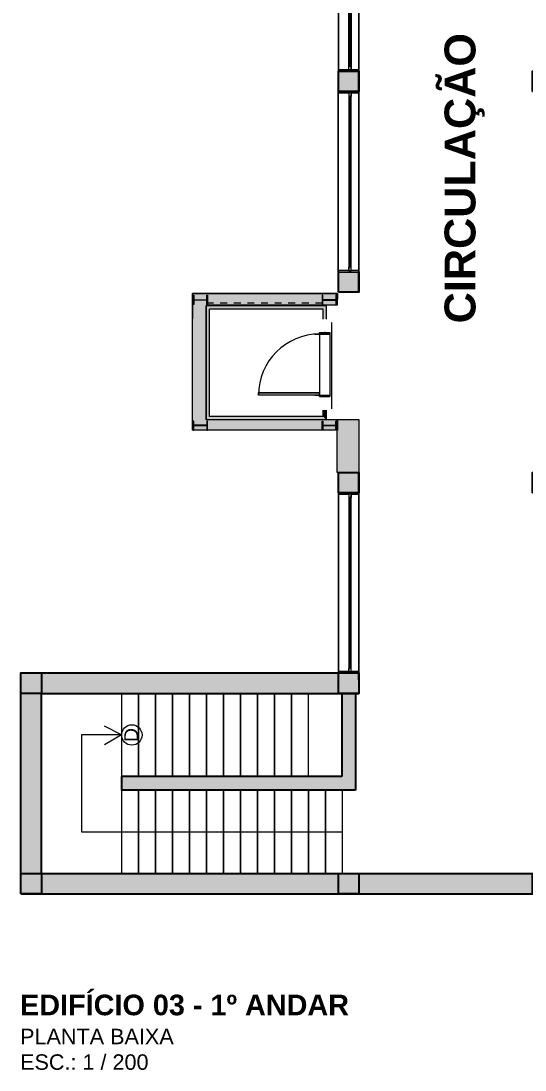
# Model space of a CAD drawing. Header units: metres. Extents: x 512 to 829, y -209 to 245.
# Drawn here: x 782.14 to 789.55, y -48.03 to -32.6 of the extents above; entities that cross this region are included whole.
import ezdxf

# ---------------------------------------------------------------- set-up
doc = ezdxf.new("R2010")
doc.units = ezdxf.units.M
doc.header["$LTSCALE"] = 0.508
doc.set_wipeout_variables(frame=1)
doc.header["$PDSIZE"] = -2
doc.linetypes.add('STYLE_01', pattern=[0.073819, 0.049213, -0.024606])
for name, color, linetype, lineweight in [('CONTORNO', 7, 'Continuous', 15), ('COVID-ADESIVO ELEVADOR', 90, 'Continuous', 5), ('None', 7, 'Continuous', 5), ('NãoImprimir', 7, 'Continuous', 5), ('Peitoris', 2, 'Continuous', 5), ('ROTADEF', 253, 'Continuous', 15), ('Telhado-Princ', 7, 'Continuous', 5)]:
    doc.layers.add(name, color=color, linetype=linetype, lineweight=lineweight)
doc.styles.add('Arial', font='arial.ttf')
doc.styles.add('Arial (bold)', font='arialbd.ttf')

# ---------------------------------------------------------------- blocks, each defined once
blk = doc.blocks.new('Grupo-3393')
at = {"color": 7, "linetype": 'Continuous', "lineweight": 5}
for points in [[(-1.325, 0.15), (-1.30595, 0.15), (-1.30595, -0.15), (-1.325, -0.15)], [(1.30595, 0.15), (1.325, 0.15), (1.325, -0.15), (1.30595, -0.15)]]:
    blk.add_wipeout(points, dxfattribs=at).dxf.layer = 'None'
at = {"layer": 'None', "color": 7, "linetype": 'Continuous', "lineweight": 5}
for points in [[(-1.325, 0.15), (-1.30595, 0.15), (-1.30595, -0.15), (-1.325, -0.15)], [(1.30595, 0.15), (1.325, 0.15), (1.325, -0.15), (1.30595, -0.15)]]:
    blk.add_lwpolyline(points, close=True, dxfattribs=at)
blk = doc.blocks.new('Grupo-3394')
at = {"layer": 'None', "color": 7}
blk.add_blockref('Grupo-3393', (0, 0), dxfattribs=at)
at = {"layer": 'None', "color": 7, "linetype": 'Continuous', "lineweight": 5}
for p, q in [((-1.325, 0.15), (-1.30595, 0.15)), ((-1.30595, 0.15), (-1.30595, -0.15)), ((1.325, 0.15), (1.30595, 0.15)), ((1.30595, 0.15), (1.30595, -0.15)), ((-1.325, -0.15), (-1.30595, -0.15)), ((1.325, -0.15), (1.30595, -0.15))]:
    blk.add_line(p, q, dxfattribs=at)
blk = doc.blocks.new('Grupo-3395')
at = {"layer": 'None', "color": 7, "linetype": 'Continuous', "lineweight": 5}
for p, q in [((-1.30595, 0.034925), (-1.30595, 0)), ((1.30595, 0.034925), (1.30595, 0))]:
    blk.add_line(p, q, dxfattribs=at)
blk = doc.blocks.new('Grupo-3396')
at = {"color": 7, "linetype": 'Continuous', "lineweight": 5}
for points in [[(-1.30595, 0.034925), (-1.25515, 0.034925), (-1.25515, 0), (-1.30595, 0)], [(1.25515, 0.034925), (1.30595, 0.034925), (1.30595, 0), (1.25515, 0)]]:
    blk.add_wipeout(points, dxfattribs=at).dxf.layer = 'None'
at = {"layer": 'None', "color": 7, "linetype": 'Continuous', "lineweight": 5}
for points in [[(-1.30595, 0.034925), (-1.25515, 0.034925), (-1.25515, 0), (-1.30595, 0)], [(1.25515, 0.034925), (1.30595, 0.034925), (1.30595, 0), (1.25515, 0)]]:
    blk.add_lwpolyline(points, close=True, dxfattribs=at)
blk = doc.blocks.new('Grupo-3397')
at = {"layer": 'None', "color": 7}
blk.add_blockref('Grupo-3395', (0, 0), dxfattribs=at)
at = {"color": 7, "linetype": 'Continuous', "lineweight": 5}
blk.add_wipeout([(-1.25515, 0.034925), (1.25515, 0.034925), (1.25515, 0), (-1.25515, 0)], dxfattribs=at).dxf.layer = 'None'
at = {"layer": 'None', "color": 7, "linetype": 'Continuous', "lineweight": 5}
blk.add_lwpolyline([(-1.25515, 0.034925), (1.25515, 0.034925), (1.25515, 0), (-1.25515, 0)], close=True, dxfattribs=at)
at = {"layer": 'None', "color": 7}
blk.add_blockref('Grupo-3396', (0, 0), dxfattribs=at)
at = {"layer": 'None', "color": 7, "linetype": 'Continuous', "lineweight": 5}
for p, q in [((-1.30595, 0.034925), (-1.25515, 0.034925)), ((-1.30595, 0), (-1.25515, 0)), ((-1.25515, 0.034925), (-1.25515, 0)), ((1.30595, 0.034925), (1.25515, 0.034925)), ((1.25515, 0.034925), (1.25515, 0)), ((1.30595, 0), (1.25515, 0))]:
    blk.add_line(p, q, dxfattribs=at)
blk = doc.blocks.new('Grupo-3398')
at = {"color": 7, "linetype": 'Continuous', "lineweight": 9}
blk.add_wipeout([(-1.255, 0.018), (1.255, 0.018), (1.255, 0.017), (-1.255, 0.017)], dxfattribs=at).dxf.layer = 'None'
blk = doc.blocks.new('Grupo-3399')
at = {"layer": 'None', "color": 7}
blk.add_blockref('Grupo-3398', (0, 0), dxfattribs=at)
at = {"layer": 'None', "color": 7, "linetype": 'Continuous', "lineweight": 25}
for p, q in [((-1.255, 0.018), (1.255, 0.018)), ((-1.255, 0.017), (1.255, 0.017))]:
    blk.add_line(p, q, dxfattribs=at)
blk = doc.blocks.new('Grupo-3400')
at = {"layer": 'None', "color": 7, "linetype": 'Continuous', "lineweight": 20}
for p, q in [((1.325, 0.15), (-1.325, 0.15)), ((1.325, -0.15), (-1.325, -0.15))]:
    blk.add_line(p, q, dxfattribs=at)
blk = doc.blocks.new('Window (2D)-296')
at = {"color": 7, "linetype": 'Continuous', "lineweight": 5}
blk.add_wipeout([(-1.325, 0.15), (1.325, 0.15), (1.325, -0.15), (-1.325, -0.15)], dxfattribs=at).dxf.layer = 'None'
at = {"layer": 'None', "color": 7}
blk.add_blockref('Grupo-3394', (0, 0), dxfattribs=at)
at = {"layer": 'None', "color": 7, "linetype": 'Continuous', "lineweight": 5}
for p, q in [((-1.325, 0.15), (1.325, 0.15)), ((-1.325, -0.15), (1.325, -0.15))]:
    blk.add_line(p, q, dxfattribs=at)
at = {"layer": 'NãoImprimir', "linetype": 'Continuous'}
for p in [(-1.325, 0), (1.325, 0)]:
    blk.add_point(p, dxfattribs=at)
at = {"layer": 'Peitoris'}
blk.add_blockref('Grupo-3397', (0, 0), dxfattribs=at)
blk.add_blockref('Grupo-3399', (0, 0), dxfattribs=at)
at = {"layer": 'Telhado-Princ'}
blk.add_blockref('Grupo-3400', (0, 0), dxfattribs=at)
blk = doc.blocks.new('Grupo-3433')
at = {"color": 7, "linetype": 'Continuous', "lineweight": 5}
for points in [[(-1.325, 0.15), (-1.30595, 0.15), (-1.30595, -0.15), (-1.325, -0.15)], [(1.30595, 0.15), (1.325, 0.15), (1.325, -0.15), (1.30595, -0.15)]]:
    blk.add_wipeout(points, dxfattribs=at).dxf.layer = 'None'
at = {"layer": 'None', "color": 7, "linetype": 'Continuous', "lineweight": 5}
for points in [[(-1.325, 0.15), (-1.30595, 0.15), (-1.30595, -0.15), (-1.325, -0.15)], [(1.30595, 0.15), (1.325, 0.15), (1.325, -0.15), (1.30595, -0.15)]]:
    blk.add_lwpolyline(points, close=True, dxfattribs=at)
blk = doc.blocks.new('Grupo-3434')
at = {"layer": 'None', "color": 7}
blk.add_blockref('Grupo-3433', (0, 0), dxfattribs=at)
at = {"layer": 'None', "color": 7, "linetype": 'Continuous', "lineweight": 5}
for p, q in [((-1.325, 0.15), (-1.30595, 0.15)), ((-1.30595, 0.15), (-1.30595, -0.15)), ((1.325, 0.15), (1.30595, 0.15)), ((1.30595, 0.15), (1.30595, -0.15)), ((-1.325, -0.15), (-1.30595, -0.15)), ((1.325, -0.15), (1.30595, -0.15))]:
    blk.add_line(p, q, dxfattribs=at)
blk = doc.blocks.new('Grupo-3435')
at = {"layer": 'None', "color": 7, "linetype": 'Continuous', "lineweight": 5}
for p, q in [((-1.30595, 0.034925), (-1.30595, 0)), ((1.30595, 0.034925), (1.30595, 0))]:
    blk.add_line(p, q, dxfattribs=at)
blk = doc.blocks.new('Grupo-3436')
at = {"color": 7, "linetype": 'Continuous', "lineweight": 5}
for points in [[(-1.30595, 0.034925), (-1.25515, 0.034925), (-1.25515, 0), (-1.30595, 0)], [(1.25515, 0.034925), (1.30595, 0.034925), (1.30595, 0), (1.25515, 0)]]:
    blk.add_wipeout(points, dxfattribs=at).dxf.layer = 'None'
at = {"layer": 'None', "color": 7, "linetype": 'Continuous', "lineweight": 5}
for points in [[(-1.30595, 0.034925), (-1.25515, 0.034925), (-1.25515, 0), (-1.30595, 0)], [(1.25515, 0.034925), (1.30595, 0.034925), (1.30595, 0), (1.25515, 0)]]:
    blk.add_lwpolyline(points, close=True, dxfattribs=at)
blk = doc.blocks.new('Grupo-3437')
at = {"layer": 'None', "color": 7}
blk.add_blockref('Grupo-3435', (0, 0), dxfattribs=at)
at = {"color": 7, "linetype": 'Continuous', "lineweight": 5}
blk.add_wipeout([(-1.25515, 0.034925), (1.25515, 0.034925), (1.25515, 0), (-1.25515, 0)], dxfattribs=at).dxf.layer = 'None'
at = {"layer": 'None', "color": 7, "linetype": 'Continuous', "lineweight": 5}
blk.add_lwpolyline([(-1.25515, 0.034925), (1.25515, 0.034925), (1.25515, 0), (-1.25515, 0)], close=True, dxfattribs=at)
at = {"layer": 'None', "color": 7}
blk.add_blockref('Grupo-3436', (0, 0), dxfattribs=at)
at = {"layer": 'None', "color": 7, "linetype": 'Continuous', "lineweight": 5}
for p, q in [((-1.30595, 0.034925), (-1.25515, 0.034925)), ((-1.30595, 0), (-1.25515, 0)), ((-1.25515, 0.034925), (-1.25515, 0)), ((1.30595, 0.034925), (1.25515, 0.034925)), ((1.25515, 0.034925), (1.25515, 0)), ((1.30595, 0), (1.25515, 0))]:
    blk.add_line(p, q, dxfattribs=at)
blk = doc.blocks.new('Grupo-3438')
at = {"color": 7, "linetype": 'Continuous', "lineweight": 9}
blk.add_wipeout([(-1.255, 0.018), (1.255, 0.018), (1.255, 0.017), (-1.255, 0.017)], dxfattribs=at).dxf.layer = 'None'
blk = doc.blocks.new('Grupo-3439')
at = {"layer": 'None', "color": 7}
blk.add_blockref('Grupo-3438', (0, 0), dxfattribs=at)
at = {"layer": 'None', "color": 7, "linetype": 'Continuous', "lineweight": 25}
for p, q in [((-1.255, 0.018), (1.255, 0.018)), ((-1.255, 0.017), (1.255, 0.017))]:
    blk.add_line(p, q, dxfattribs=at)
blk = doc.blocks.new('Grupo-3440')
at = {"layer": 'None', "color": 7, "linetype": 'Continuous', "lineweight": 20}
for p, q in [((1.325, 0.15), (-1.325, 0.15)), ((1.325, -0.15), (-1.325, -0.15))]:
    blk.add_line(p, q, dxfattribs=at)
blk = doc.blocks.new('Window (2D)-301')
at = {"color": 7, "linetype": 'Continuous', "lineweight": 5}
blk.add_wipeout([(-1.325, 0.15), (1.325, 0.15), (1.325, -0.15), (-1.325, -0.15)], dxfattribs=at).dxf.layer = 'None'
at = {"layer": 'None', "color": 7}
blk.add_blockref('Grupo-3434', (0, 0), dxfattribs=at)
at = {"layer": 'None', "color": 7, "linetype": 'Continuous', "lineweight": 5}
for p, q in [((-1.325, 0.15), (1.325, 0.15)), ((-1.325, -0.15), (1.325, -0.15))]:
    blk.add_line(p, q, dxfattribs=at)
at = {"layer": 'NãoImprimir', "linetype": 'Continuous'}
for p in [(-1.325, 0), (1.325, 0)]:
    blk.add_point(p, dxfattribs=at)
at = {"layer": 'Peitoris'}
blk.add_blockref('Grupo-3437', (0, 0), dxfattribs=at)
blk.add_blockref('Grupo-3439', (0, 0), dxfattribs=at)
at = {"layer": 'Telhado-Princ'}
blk.add_blockref('Grupo-3440', (0, 0), dxfattribs=at)
blk = doc.blocks.new('Grupo-3580')
at = {"layer": 'None', "linetype": 'Continuous', "lineweight": 0}
for points in [[(70.725, 65), (70.725, 65.3), (71.025, 65.3), (71.025, 65)], [(73.575, 65), (73.575, 65.3), (73.875, 65.3), (73.875, 65)], [(80.95, 65), (80.95, 65.3), (81.25, 65.3), (81.25, 65)]]:
    blk.add_hatch(color=255, dxfattribs=at).paths.add_polyline_path(points)
at = {"layer": 'None', "color": 7, "linetype": 'Continuous', "lineweight": 25}
for points in [[(70.725, 65), (70.725, 65.3), (71.025, 65.3), (71.025, 65)], [(73.575, 65), (73.575, 65.3), (73.875, 65.3), (73.875, 65)], [(80.95, 65), (80.95, 65.3), (81.25, 65.3), (81.25, 65)]]:
    blk.add_lwpolyline(points, close=True, dxfattribs=at)
blk = doc.blocks.new('Grupo-3581')
at = {"layer": 'None', "linetype": 'Continuous', "lineweight": 0}
for points in [[(70.725, 59.1), (70.725, 59.4), (71.025, 59.4), (71.025, 59.1)], [(73.575, 59.1), (73.575, 59.4), (73.875, 59.4), (73.875, 59.1)], [(80.95, 59.1), (80.95, 59.4), (81.25, 59.4), (81.25, 59.1)]]:
    blk.add_hatch(color=255, dxfattribs=at).paths.add_polyline_path(points)
at = {"layer": 'None', "color": 7, "linetype": 'Continuous', "lineweight": 25}
for points in [[(70.725, 59.1), (70.725, 59.4), (71.025, 59.4), (71.025, 59.1)], [(73.575, 59.1), (73.575, 59.4), (73.875, 59.4), (73.875, 59.1)], [(80.95, 59.1), (80.95, 59.4), (81.25, 59.4), (81.25, 59.1)]]:
    blk.add_lwpolyline(points, close=True, dxfattribs=at)
blk = doc.blocks.new('Grupo-3582')
at = {"layer": 'None', "linetype": 'Continuous', "lineweight": 0}
for points in [[(66.055, 53.2), (66.055, 53.5), (66.355, 53.5), (66.355, 53.2)], [(70.725, 53.2), (70.725, 53.5), (71.025, 53.5), (71.025, 53.2)], [(73.575, 53.2), (73.575, 53.5), (73.875, 53.5), (73.875, 53.2)], [(79.025, 53.2), (79.025, 53.5), (79.325, 53.5), (79.325, 53.2)]]:
    blk.add_hatch(color=255, dxfattribs=at).paths.add_polyline_path(points)
at = {"layer": 'None', "color": 7, "linetype": 'Continuous', "lineweight": 25}
for points in [[(66.055, 53.2), (66.055, 53.5), (66.355, 53.5), (66.355, 53.2)], [(70.725, 53.2), (70.725, 53.5), (71.025, 53.5), (71.025, 53.2)], [(73.575, 53.2), (73.575, 53.5), (73.875, 53.5), (73.875, 53.2)], [(79.025, 53.2), (79.025, 53.5), (79.325, 53.5), (79.325, 53.2)]]:
    blk.add_lwpolyline(points, close=True, dxfattribs=at)
blk = doc.blocks.new('Grupo-3583')
at = {"layer": 'None', "linetype": 'Continuous', "lineweight": 0}
for points in [[(66.055, 56.15), (66.055, 56.45), (66.355, 56.45), (66.355, 56.15)], [(70.725, 56.15), (70.725, 56.45), (71.025, 56.45), (71.025, 56.15)], [(79.025, 56.15), (79.025, 56.45), (79.325, 56.45), (79.325, 56.15)], [(80.95, 56.15), (80.95, 56.45), (81.25, 56.45), (81.25, 56.15)]]:
    blk.add_hatch(color=255, dxfattribs=at).paths.add_polyline_path(points)
at = {"layer": 'None', "color": 7, "linetype": 'Continuous', "lineweight": 25}
for points in [[(66.055, 56.15), (66.055, 56.45), (66.355, 56.45), (66.355, 56.15)], [(70.725, 56.15), (70.725, 56.45), (71.025, 56.45), (71.025, 56.15)], [(79.025, 56.15), (79.025, 56.45), (79.325, 56.45), (79.325, 56.15)], [(80.95, 56.15), (80.95, 56.45), (81.25, 56.45), (81.25, 56.15)]]:
    blk.add_lwpolyline(points, close=True, dxfattribs=at)
blk = doc.blocks.new('Grupo-3587')
at = {"layer": 'None', "linetype": 'Continuous', "lineweight": 0}
for points in [[(70.725, 62.05), (70.725, 62.35), (71.025, 62.35), (71.025, 62.05)], [(80.95, 62.05), (80.95, 62.35), (81.25, 62.35), (81.25, 62.05)]]:
    blk.add_hatch(color=255, dxfattribs=at).paths.add_polyline_path(points)
at = {"layer": 'None', "color": 7, "linetype": 'Continuous', "lineweight": 25}
for points in [[(70.725, 62.05), (70.725, 62.35), (71.025, 62.35), (71.025, 62.05)], [(80.95, 62.05), (80.95, 62.35), (81.25, 62.35), (81.25, 62.05)]]:
    blk.add_lwpolyline(points, close=True, dxfattribs=at)
blk = doc.blocks.new('Grupo-3588')
at = {"color": 7, "linetype": 'Continuous', "lineweight": 5}
for points in [[(-1.325, 0.15), (-1.30595, 0.15), (-1.30595, -0.15), (-1.325, -0.15)], [(1.30595, 0.15), (1.325, 0.15), (1.325, -0.15), (1.30595, -0.15)]]:
    blk.add_wipeout(points, dxfattribs=at).dxf.layer = 'None'
at = {"layer": 'None', "color": 7, "linetype": 'Continuous', "lineweight": 5}
for points in [[(-1.325, 0.15), (-1.30595, 0.15), (-1.30595, -0.15), (-1.325, -0.15)], [(1.30595, 0.15), (1.325, 0.15), (1.325, -0.15), (1.30595, -0.15)]]:
    blk.add_lwpolyline(points, close=True, dxfattribs=at)
blk = doc.blocks.new('Grupo-3589')
at = {"layer": 'None', "color": 7}
blk.add_blockref('Grupo-3588', (0, 0), dxfattribs=at)
at = {"layer": 'None', "color": 7, "linetype": 'Continuous', "lineweight": 5}
for p, q in [((-1.325, 0.15), (-1.30595, 0.15)), ((-1.30595, 0.15), (-1.30595, -0.15)), ((1.325, 0.15), (1.30595, 0.15)), ((1.30595, 0.15), (1.30595, -0.15)), ((-1.325, -0.15), (-1.30595, -0.15)), ((1.325, -0.15), (1.30595, -0.15))]:
    blk.add_line(p, q, dxfattribs=at)
blk = doc.blocks.new('Grupo-3590')
at = {"layer": 'None', "color": 7, "linetype": 'Continuous', "lineweight": 5}
for p, q in [((-1.30595, 0.034925), (-1.30595, 0)), ((1.30595, 0.034925), (1.30595, 0))]:
    blk.add_line(p, q, dxfattribs=at)
blk = doc.blocks.new('Grupo-3591')
at = {"color": 7, "linetype": 'Continuous', "lineweight": 5}
for points in [[(-1.30595, 0.034925), (-1.25515, 0.034925), (-1.25515, 0), (-1.30595, 0)], [(1.25515, 0.034925), (1.30595, 0.034925), (1.30595, 0), (1.25515, 0)]]:
    blk.add_wipeout(points, dxfattribs=at).dxf.layer = 'None'
at = {"layer": 'None', "color": 7, "linetype": 'Continuous', "lineweight": 5}
for points in [[(-1.30595, 0.034925), (-1.25515, 0.034925), (-1.25515, 0), (-1.30595, 0)], [(1.25515, 0.034925), (1.30595, 0.034925), (1.30595, 0), (1.25515, 0)]]:
    blk.add_lwpolyline(points, close=True, dxfattribs=at)
blk = doc.blocks.new('Grupo-3592')
at = {"layer": 'None', "color": 7}
blk.add_blockref('Grupo-3590', (0, 0), dxfattribs=at)
at = {"color": 7, "linetype": 'Continuous', "lineweight": 5}
blk.add_wipeout([(-1.25515, 0.034925), (1.25515, 0.034925), (1.25515, 0), (-1.25515, 0)], dxfattribs=at).dxf.layer = 'None'
at = {"layer": 'None', "color": 7, "linetype": 'Continuous', "lineweight": 5}
blk.add_lwpolyline([(-1.25515, 0.034925), (1.25515, 0.034925), (1.25515, 0), (-1.25515, 0)], close=True, dxfattribs=at)
at = {"layer": 'None', "color": 7}
blk.add_blockref('Grupo-3591', (0, 0), dxfattribs=at)
at = {"layer": 'None', "color": 7, "linetype": 'Continuous', "lineweight": 5}
for p, q in [((-1.30595, 0.034925), (-1.25515, 0.034925)), ((-1.30595, 0), (-1.25515, 0)), ((-1.25515, 0.034925), (-1.25515, 0)), ((1.30595, 0.034925), (1.25515, 0.034925)), ((1.25515, 0.034925), (1.25515, 0)), ((1.30595, 0), (1.25515, 0))]:
    blk.add_line(p, q, dxfattribs=at)
blk = doc.blocks.new('Grupo-3593')
at = {"color": 7, "linetype": 'Continuous', "lineweight": 9}
blk.add_wipeout([(-1.255, 0.018), (1.255, 0.018), (1.255, 0.017), (-1.255, 0.017)], dxfattribs=at).dxf.layer = 'None'
blk = doc.blocks.new('Grupo-3594')
at = {"layer": 'None', "color": 7}
blk.add_blockref('Grupo-3593', (0, 0), dxfattribs=at)
at = {"layer": 'None', "color": 7, "linetype": 'Continuous', "lineweight": 25}
for p, q in [((-1.255, 0.018), (1.255, 0.018)), ((-1.255, 0.017), (1.255, 0.017))]:
    blk.add_line(p, q, dxfattribs=at)
blk = doc.blocks.new('Window (2D)-314')
at = {"color": 7, "linetype": 'Continuous', "lineweight": 5}
blk.add_wipeout([(-1.325, 0.15), (1.325, 0.15), (1.325, -0.15), (-1.325, -0.15)], dxfattribs=at).dxf.layer = 'None'
at = {"layer": 'None', "color": 7}
blk.add_blockref('Grupo-3589', (0, 0), dxfattribs=at)
at = {"layer": 'None', "color": 7, "linetype": 'Continuous', "lineweight": 5}
for p, q in [((-1.325, 0.15), (1.325, 0.15)), ((-1.325, -0.15), (1.325, -0.15))]:
    blk.add_line(p, q, dxfattribs=at)
at = {"layer": 'NãoImprimir', "linetype": 'Continuous'}
for p in [(-1.325, 0), (1.325, 0)]:
    blk.add_point(p, dxfattribs=at)
at = {"layer": 'Peitoris'}
blk.add_blockref('Grupo-3592', (0, 0), dxfattribs=at)
blk.add_blockref('Grupo-3594', (0, 0), dxfattribs=at)
blk = doc.blocks.new('Grupo-829')
at = {"layer": 'CONTORNO', "color": 7, "linetype": 'Continuous', "lineweight": 9}
for p, q in [((-0.47, 0.075), (-0.45, 0.075)), ((-0.47, 0.075), (-0.47, -0.075)), ((0.47, 0.075), (0.45, 0.075)), ((0.47, 0.075), (0.47, -0.075))]:
    blk.add_line(p, q, dxfattribs=at)
blk = doc.blocks.new('Grupo-830')
at = {"layer": 'CONTORNO', "color": 7, "linetype": 'Continuous', "lineweight": 5}
for points in [[(-0.47, 0.075), (-0.45, 0.075), (-0.45, -0.075), (-0.47, -0.075)], [(0.45, 0.075), (0.47, 0.075), (0.47, -0.075), (0.45, -0.075)]]:
    blk.add_lwpolyline(points, close=True, dxfattribs=at)
blk = doc.blocks.new('Grupo-831')
at = {"layer": 'CONTORNO', "color": 7, "linetype": 'Continuous', "lineweight": 5}
for p, q in [((-0.45, 0.075), (-0.45, -0.075)), ((0.45, 0.075), (0.45, -0.075)), ((-0.47, -0.075), (-0.45, -0.075)), ((0.47, -0.075), (0.45, -0.075))]:
    blk.add_line(p, q, dxfattribs=at)
at = {"layer": 'CONTORNO', "color": 7}
for name in ['Grupo-829', 'Grupo-830']:
    blk.add_blockref(name, (0, 0), dxfattribs=at)
blk = doc.blocks.new('Grupo-832')
at = {"layer": 'CONTORNO', "color": 7, "linetype": 'Continuous', "lineweight": 5}
blk.add_arc((-0.45, 0.075), 0.9, 0, 90, dxfattribs=at)
blk = doc.blocks.new('Grupo-833')
at = {"layer": 'CONTORNO', "color": 7, "linetype": 'Continuous', "lineweight": 5}
blk.add_lwpolyline([(-0.45, 0.075), (-0.45, 0.975), (-0.415, 0.975), (-0.415, 0.075)], close=True, dxfattribs=at)
blk = doc.blocks.new('Grupo-834')
at = {"layer": 'CONTORNO', "color": 7, "linetype": 'Continuous', "lineweight": 5}
for p, q in [((-0.45, 0.075), (-0.45, 0.975)), ((-0.45, 0.975), (-0.415, 0.975)), ((-0.415, 0.075), (-0.415, 0.975)), ((-0.45, 0.075), (-0.415, 0.075))]:
    blk.add_line(p, q, dxfattribs=at)
at = {"layer": 'CONTORNO', "color": 7}
blk.add_blockref('Grupo-833', (0, 0), dxfattribs=at)
blk = doc.blocks.new('Grupo-835')
at = {"layer": 'Peitoris', "color": 7}
blk.add_blockref('Grupo-834', (0, 0), dxfattribs=at)
blk = doc.blocks.new('Grupo-836')
at = {"layer": 'CONTORNO', "color": 7, "linetype": 'Continuous', "lineweight": 9}
for p, q in [((-0.45, 0.075), (-0.45, 0.075)), ((0.45, 0.075), (0.45, 0.075))]:
    blk.add_line(p, q, dxfattribs=at)
blk = doc.blocks.new('Grupo-837')
at = {"layer": 'CONTORNO', "color": 7, "linetype": 'Continuous', "lineweight": 5}
for points in [[(-0.45, 0.145), (-0.45, 0.145), (-0.45, 0.075), (-0.45, 0.075)], [(0.45, 0.145), (0.45, 0.145), (0.45, 0.075), (0.45, 0.075)]]:
    blk.add_lwpolyline(points, close=True, dxfattribs=at)
blk = doc.blocks.new('Grupo-838')
at = {"layer": 'CONTORNO', "color": 7, "linetype": 'Continuous', "lineweight": 5}
for p, q in [((-0.45, 0.145), (-0.45, 0.145)), ((-0.45, 0.145), (-0.45, 0.075)), ((-0.45, 0.145), (-0.45, 0.075)), ((0.45, 0.145), (0.45, 0.145)), ((0.45, 0.145), (0.45, 0.075)), ((0.45, 0.145), (0.45, 0.075))]:
    blk.add_line(p, q, dxfattribs=at)
at = {"layer": 'CONTORNO', "color": 7}
for name in ['Grupo-837', 'Grupo-836']:
    blk.add_blockref(name, (0, 0), dxfattribs=at)
blk = doc.blocks.new('Grupo-839')
at = {"layer": 'CONTORNO', "color": 7, "linetype": 'Continuous', "lineweight": 9}
for p, q in [((0.47, 0.075), (-0.47, 0.075)), ((0.47, -0.075), (-0.47, -0.075))]:
    blk.add_line(p, q, dxfattribs=at)
blk = doc.blocks.new('Door (2D)-17')
at = {"layer": 'NãoImprimir', "color": 7, "linetype": 'Continuous', "lineweight": 5}
for p in [(-0.47, 0), (0.47, 0)]:
    blk.add_point(p, dxfattribs=at)
at = {"layer": 'CONTORNO', "color": 7}
for name in ['Grupo-835', 'Grupo-831', 'Grupo-838']:
    blk.add_blockref(name, (0, 0), dxfattribs=at)
at = {"layer": 'Peitoris', "color": 7}
blk.add_blockref('Grupo-832', (0, 0), dxfattribs=at)
at = {"layer": 'Telhado-Princ', "color": 7}
blk.add_blockref('Grupo-839', (0, 0), dxfattribs=at)

msp = doc.modelspace()

# ---------------------------------------------------------------- hatches: boundary and pattern name
at = {"layer": 'ROTADEF', "linetype": 'Continuous', "lineweight": 0}
for points in [[(784.6808, -36.6318), (784.6808, -36.6976), (784.8708, -36.6976), (784.8708, -36.6318), (784.8808, -36.6318), (784.8808, -36.7658), (784.8708, -36.7658), (784.8708, -36.704), (784.6808, -36.704), (784.6808, -36.7658), (784.6708, -36.7658), (784.6708, -36.6318)], [(786.7691, -36.633), (786.7691, -36.6989), (786.5791, -36.6989), (786.5791, -36.633), (786.5691, -36.633), (786.5691, -36.767), (786.5791, -36.767), (786.5791, -36.7053), (786.7691, -36.7053), (786.7691, -36.767), (786.7791, -36.767), (786.7791, -36.633)], [(784.6808, -38.6155), (784.6808, -38.5497), (784.8708, -38.5497), (784.8708, -38.6155), (784.8808, -38.6155), (784.8808, -38.4815), (784.8708, -38.4815), (784.8708, -38.5433), (784.6808, -38.5433), (784.6808, -38.4815), (784.6708, -38.4815), (784.6708, -38.6155)], [(786.7691, -38.6166), (786.7691, -38.5507), (786.5791, -38.5507), (786.5791, -38.6166), (786.5691, -38.6166), (786.5691, -38.4826), (786.5791, -38.4826), (786.5791, -38.5443), (786.7691, -38.5443), (786.7691, -38.4826), (786.7791, -38.4826), (786.7791, -38.6166)]]:
    msp.add_hatch(color=7, dxfattribs=at).paths.add_polyline_path(points)
at = {"layer": 'Telhado-Princ', "linetype": 'Continuous', "lineweight": 0}
for points in [[(784.6607, -36.606), (786.7927, -36.606), (786.7903, -36.7798), (784.8636, -36.7798), (784.8636, -38.4591), (786.7927, -38.4591), (786.7927, -38.6144), (784.6617, -38.6144)], [(787.1085, -38.4591), (786.7927, -38.4591), (786.7927, -38.6144), (786.7892, -39.2368), (787.1085, -39.2368)]]:
    msp.add_hatch(color=250, dxfattribs=at).paths.add_polyline_path(points)

# ---------------------------------------------------------------- linework, layer by layer
at = {"layer": 'COVID-ADESIVO ELEVADOR', "const_width": 0.02, "flags": 128}
msp.add_lwpolyline([(786.7052, -37.0321), (786.7072, -38.3067)], dxfattribs=at)
at = {"layer": 'None', "color": 7, "linetype": 'Continuous', "lineweight": 25}
for p, q in [((786.8085, -36.5868), (786.8085, -33.3368)), ((787.1085, -36.5868), (787.1085, -33.3368)), ((786.8085, -39.5368), (786.8085, -39.2368)), ((787.1085, -39.5368), (787.1085, -39.2368)), ((782.1385, -45.4368), (782.1385, -42.1868)), ((787.1085, -42.2868), (787.1085, -42.1868)), ((782.4385, -42.4868), (787.1085, -42.4868)), ((782.4385, -45.1368), (782.4385, -42.4868)), ((786.8585, -42.4868), (786.8585, -43.7118)), ((786.8585, -42.4868), (787.0585, -42.4868)), ((787.0585, -42.4868), (787.0585, -43.9118)), ((783.6185, -43.7118), (783.6185, -43.9118)), ((786.8585, -43.7118), (783.6185, -43.7118)), ((787.0585, -43.9118), (783.6185, -43.9118)), ((782.4385, -45.1368), (789.7085, -45.1368)), ((782.1385, -45.4368), (790.5895, -45.4368))]:
    msp.add_line(p, q, dxfattribs=at)
at = {"layer": 'None', "color": 7, "linetype": 'Continuous', "lineweight": 5}
for p, q in [((783.6185, -43.0993), (783.3685, -42.969)), ((783.0285, -43.0993), (783.0285, -44.5243)), ((783.6185, -43.0993), (783.0285, -43.0993)), ((783.6185, -43.0993), (783.3685, -43.2437)), ((783.0285, -44.5243), (786.8685, -44.5243))]:
    msp.add_line(p, q, dxfattribs=at)
at = {"layer": 'None', "linetype": 'Continuous', "lineweight": 0}
msp.add_lwpolyline([(786.7892, -38.4591), (787.1085, -38.4591), (787.1085, -39.2368), (786.7892, -39.2368)], close=True, dxfattribs=at)
at = {"layer": 'None', "color": 7, "linetype": 'Continuous', "lineweight": 5}
for points in [[(783.8685, -42.4868), (783.6185, -42.4868), (783.6185, -43.7118), (783.8685, -43.7118)], [(784.1185, -42.4868), (783.8685, -42.4868), (783.8685, -43.7118), (784.1185, -43.7118)], [(784.3685, -42.4868), (784.1185, -42.4868), (784.1185, -43.7118), (784.3685, -43.7118)], [(784.6185, -42.4868), (784.3685, -42.4868), (784.3685, -43.7118), (784.6185, -43.7118)], [(784.8685, -42.4868), (784.6185, -42.4868), (784.6185, -43.7118), (784.8685, -43.7118)], [(785.1185, -42.4868), (784.8685, -42.4868), (784.8685, -43.7118), (785.1185, -43.7118)], [(785.3685, -42.4868), (785.1185, -42.4868), (785.1185, -43.7118), (785.3685, -43.7118)], [(785.6185, -42.4868), (785.3685, -42.4868), (785.3685, -43.7118), (785.6185, -43.7118)], [(785.8685, -42.4868), (785.6185, -42.4868), (785.6185, -43.7118), (785.8685, -43.7118)], [(786.1185, -42.4868), (785.8685, -42.4868), (785.8685, -43.7118), (786.1185, -43.7118)], [(786.3685, -42.4868), (786.1185, -42.4868), (786.1185, -43.7118), (786.3685, -43.7118)], [(783.8685, -43.9118), (783.6185, -43.9118), (783.6185, -45.1368), (783.8685, -45.1368)], [(784.1185, -43.9118), (783.8685, -43.9118), (783.8685, -45.1368), (784.1185, -45.1368)], [(784.3685, -43.9118), (784.1185, -43.9118), (784.1185, -45.1368), (784.3685, -45.1368)], [(784.6185, -43.9118), (784.3685, -43.9118), (784.3685, -45.1368), (784.6185, -45.1368)], [(784.8685, -43.9118), (784.6185, -43.9118), (784.6185, -45.1368), (784.8685, -45.1368)], [(785.1185, -43.9118), (784.8685, -43.9118), (784.8685, -45.1368), (785.1185, -45.1368)], [(785.3685, -43.9118), (785.1185, -43.9118), (785.1185, -45.1368), (785.3685, -45.1368)], [(785.6185, -43.9118), (785.3685, -43.9118), (785.3685, -45.1368), (785.6185, -45.1368)], [(785.8685, -43.9118), (785.6185, -43.9118), (785.6185, -45.1368), (785.8685, -45.1368)], [(786.1185, -43.9118), (785.8685, -43.9118), (785.8685, -45.1368), (786.1185, -45.1368)], [(786.3685, -43.9118), (786.1185, -43.9118), (786.1185, -45.1368), (786.3685, -45.1368)], [(786.6185, -43.9118), (786.3685, -43.9118), (786.3685, -45.1368), (786.6185, -45.1368)], [(786.8685, -43.9118), (786.6185, -43.9118), (786.6185, -45.1368), (786.8685, -45.1368)]]:
    msp.add_lwpolyline(points, close=True, dxfattribs=at)
msp.add_circle((783.7685, -43.0993), 0.15, dxfattribs=at)
at = {"layer": 'None', "color": 254, "linetype": 'Continuous'}
for points in [[(787.1085, -39.5368), (786.8085, -39.5368), (787.1085, -39.2368), (786.8085, -39.2368)], [(787.1085, -42.1868), (786.8085, -42.1868), (787.1085, -42.4868)]]:
    msp.add_solid(points, dxfattribs=at)
at = {"layer": 'None', "color": 250, "linetype": 'Continuous'}
for points in [[(782.4385, -45.1368), (782.1385, -45.4368), (782.4385, -42.4868), (782.1385, -42.1868)], [(786.8585, -42.4868), (787.0585, -42.4868), (786.8585, -43.7118), (787.0585, -43.9118)], [(786.8585, -43.7118), (787.0585, -43.9118), (783.6185, -43.7118), (783.6185, -43.9118)], [(782.1385, -45.4368), (782.4385, -45.1368), (790.5895, -45.4368), (790.5895, -45.1368)]]:
    msp.add_solid(points, dxfattribs=at)
at = {"layer": 'ROTADEF', "color": 7, "linetype": 'Continuous', "lineweight": 5}
for p, q in [((786.7885, -36.6059), (784.6596, -36.6059)), ((784.6596, -36.7349), (784.6596, -36.6059)), ((784.6606, -36.6259), (784.6606, -36.9753)), ((786.7892, -36.7743), (786.7887, -36.6146)), ((784.8625, -38.4652), (784.8625, -36.7859)), ((786.6302, -36.7859), (784.8625, -36.7859)), ((784.9125, -38.4152), (784.9125, -36.8359)), ((786.5802, -36.8359), (784.9125, -36.8359)), ((786.5802, -36.9821), (786.5802, -36.8359)), ((786.6302, -36.9821), (786.6302, -36.7859)), ((786.7868, -38.2471), (786.7892, -38.2471)), ((786.5802, -38.4152), (784.9125, -38.4152)), ((786.5802, -38.4152), (786.5802, -38.3221)), ((786.6302, -38.4652), (786.6302, -38.3221)), ((786.6302, -38.4652), (784.8625, -38.4652))]:
    msp.add_line(p, q, dxfattribs=at)
at = {"layer": 'ROTADEF', "color": 7, "linetype": 'STYLE_01', "lineweight": 5}
for p, q in [((786.5691, -36.7505), (784.8808, -36.7505)), ((784.6606, -38.2753), (784.6606, -36.9753))]:
    msp.add_line(p, q, dxfattribs=at)
at = {"layer": 'ROTADEF', "color": 7, "linetype": 'Continuous', "lineweight": 5}
for points in [[(784.6808, -36.6318), (784.6808, -36.6976), (784.8708, -36.6976), (784.8708, -36.6318), (784.8808, -36.6318), (784.8808, -36.7658), (784.8708, -36.7658), (784.8708, -36.704), (784.6808, -36.704), (784.6808, -36.7658), (784.6708, -36.7658), (784.6708, -36.6318)], [(786.7691, -36.633), (786.7691, -36.6989), (786.5791, -36.6989), (786.5791, -36.633), (786.5691, -36.633), (786.5691, -36.767), (786.5791, -36.767), (786.5791, -36.7053), (786.7691, -36.7053), (786.7691, -36.767), (786.7791, -36.767), (786.7791, -36.633)], [(784.6808, -38.6155), (784.6808, -38.5497), (784.8708, -38.5497), (784.8708, -38.6155), (784.8808, -38.6155), (784.8808, -38.4815), (784.8708, -38.4815), (784.8708, -38.5433), (784.6808, -38.5433), (784.6808, -38.4815), (784.6708, -38.4815), (784.6708, -38.6155)], [(786.7691, -38.6166), (786.7691, -38.5507), (786.5791, -38.5507), (786.5791, -38.6166), (786.5691, -38.6166), (786.5691, -38.4826), (786.5791, -38.4826), (786.5791, -38.5443), (786.7691, -38.5443), (786.7691, -38.4826), (786.7791, -38.4826), (786.7791, -38.6166)]]:
    msp.add_lwpolyline(points, close=True, dxfattribs=at)
at = {"layer": 'ROTADEF', "color": 7, "linetype": 'Continuous'}
for points in [[(784.9125, -38.4152), (784.8625, -38.4652), (784.9125, -36.8359), (784.8625, -36.7859)], [(786.6302, -36.7859), (786.5802, -36.8359), (784.8625, -36.7859), (784.9125, -36.8359)], [(786.6302, -36.9821), (786.5802, -36.9821), (786.6302, -36.7859), (786.5802, -36.8359)], [(786.5802, -38.4152), (786.6302, -38.4652), (784.9125, -38.4152), (784.8625, -38.4652)], [(786.6302, -38.4652), (786.5802, -38.4152), (786.6302, -38.3221), (786.5802, -38.3221)]]:
    msp.add_solid(points, dxfattribs=at)
at = {"layer": 'Telhado-Princ'}
msp.add_line((786.7892, -38.4591), (786.9885, -38.4591), dxfattribs=at)
msp.add_lwpolyline([(784.6607, -36.606), (786.7927, -36.606), (786.7903, -36.7798), (784.8636, -36.7798), (784.8636, -38.4591), (786.7927, -38.4591), (786.7927, -38.6144), (784.6617, -38.6144)], close=True, dxfattribs=at)

# ---------------------------------------------------------------- block references
at = {"layer": 'None', "color": 7}
for name in ['Grupo-3587', 'Grupo-3582']:
    msp.add_blockref(name, (716.0835, -98.6368), dxfattribs=at)
at = {"layer": 'ROTADEF', "color": 7, "rotation": 90}
msp.add_blockref('Door (2D)-17', (786.6052, -37.6521), dxfattribs=at)

# ---------------------------------------------------------------- texts
at = {"layer": 'None', "color": 7, "attachment_point": 2, "rotation": 90}
for s, insert, char_height, line_spacing_factor, style in [('CIRCULAÇÃO', (788.3671, -34.9102), 0.45475, 0.992596, 'Arial (bold)'), ('D', (783.6581, -43.0993), 0.2021, 0.96736, 'Arial')]:
    msp.add_mtext(s, dxfattribs=dict(at, insert=insert, char_height=char_height, line_spacing_factor=line_spacing_factor, style=style))
at = {"layer": 'None', "color": 7, "insert": (782.1251, -46.9184), "char_height": 0.303168, "attachment_point": 1, "line_spacing_factor": 0.992596, "style": 'Arial (bold)'}
msp.add_mtext('EDIFÍCIO 03 - 1º ANDAR\\P{\\fArial|b0|i0|c0|p0;\\H0.75x;\\lPLANTA BAIXA\\PESC.: 1 / 200}', dxfattribs=at)

# ---------------------------------------------------------------- next in the draw order: block references
at = {"layer": 'None', "color": 7, "rotation": 270}
msp.add_blockref('Window (2D)-296', (786.9585, -32.0118), dxfattribs=at)
at = {"layer": 'None', "color": 7, "xscale": -1, "rotation": 270}
msp.add_blockref('Window (2D)-301', (786.9585, -40.8618), dxfattribs=at)

# ---------------------------------------------------------------- next in the draw order: linework, layer by layer
at = {"layer": 'None', "color": 7, "linetype": 'Continuous', "lineweight": 25}
msp.add_line((782.1385, -42.1868), (786.8085, -42.1868), dxfattribs=at)
at = {"layer": 'None', "color": 250, "linetype": 'Continuous'}
msp.add_solid([(782.4385, -42.4868), (782.1385, -42.1868), (787.1085, -42.4868), (786.8085, -42.1868)], dxfattribs=at)

# ---------------------------------------------------------------- next in the draw order: block references
at = {"layer": 'None', "color": 7}
for name in ['Grupo-3580', 'Grupo-3581', 'Grupo-3583']:
    msp.add_blockref(name, (716.0835, -98.6368), dxfattribs=at)

# ---------------------------------------------------------------- next in the draw order: block references
at = {"layer": 'None', "color": 7, "xscale": -1, "rotation": 270}
msp.add_blockref('Window (2D)-314', (786.9585, -34.9618), dxfattribs=at)

doc.saveas('drawing.dxf')
